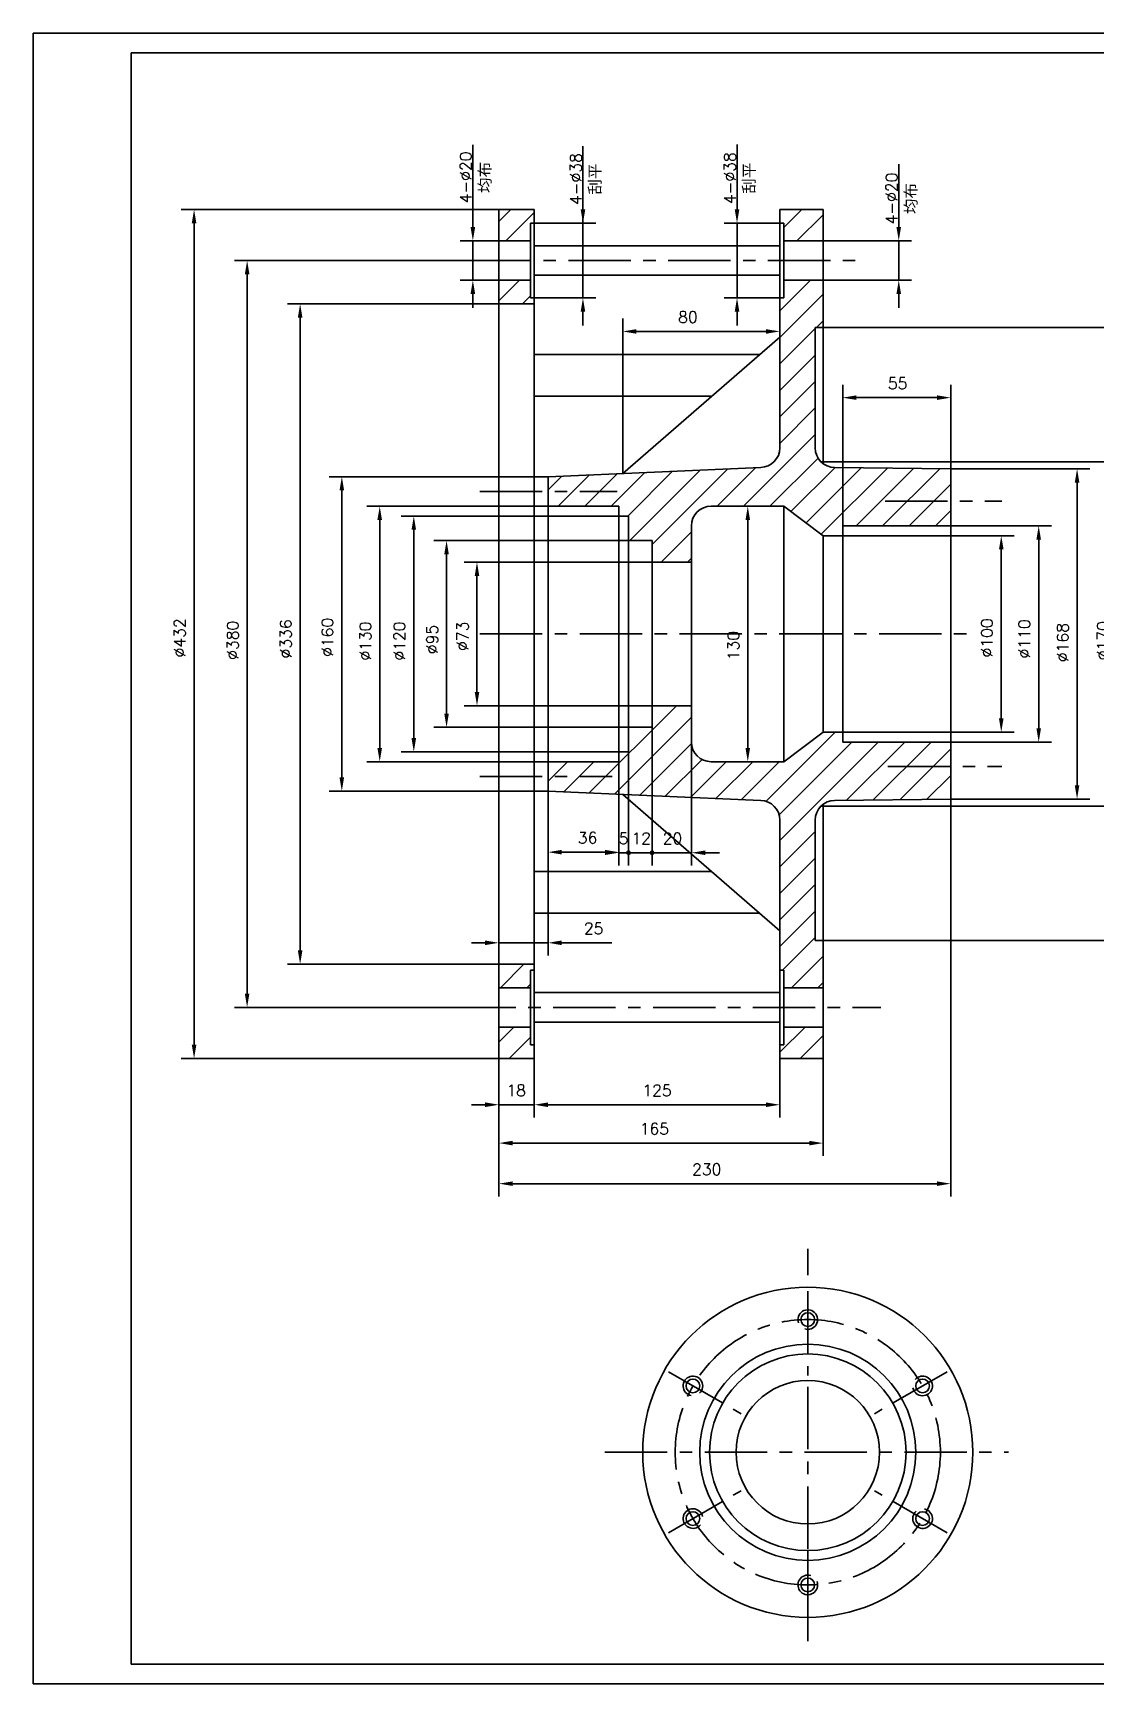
# Model space of a CAD drawing. Extents: x -1044 to 144, y -924 to -84.
# Drawn here: x -1044 to -503, y -924 to -84 of the extents above; entities that cross this region are included whole.
import ezdxf

# ---------------------------------------------------------------- set-up
doc = ezdxf.new("R2010")
doc.units = 0
doc.linetypes.add('CENTER', pattern=[50.8, 31.75, -6.35, 6.35, -6.35])
doc.layers.get('0').update_dxf_attribs({"linetype": 'CONTINUOUS'})
doc.layers.get('DEFPOINTS').update_dxf_attribs({"linetype": 'CONTINUOUS'})
doc.styles.get("Standard").update_dxf_attribs({"font": 'txt.shx', "height": 5.8})
doc.dimstyles.get("Standard").update_dxf_attribs({"dimscale": 5, "dimtxt": 4.5, "dimasz": 5.5, "dimexe": 4.25, "dimexo": 0.625, "dimgap": 2.2, "dimtad": 1, "dimdec": 4, "dimlfac": -1, "dimdsep": 46, "dimlunit": 6, "dimtxsty": 'Standard', "dimcen": 2.5, "dimclrd": 2, "dimclre": 2, "dimclrt": 2, "dimadec": 0, "dimazin": 0, "dimtfac": 1, "dimtdec": 4, "dimtmove": 0, "dimatfit": 3, "dimfxl": 1, "dimtolj": 1, "dimtzin": 0, "dimarcsym": 0})

# ---------------------------------------------------------------- blocks, each defined once
blk = doc.blocks.new('*D8')
at = {"color": 2, "linetype": 'ByBlock', "transparency": 16777216}
for p, q in [((-807.07, -148.56), (-968.74, -148.56)), ((-962.24, -155.56), (-962.24, -573.56)), ((-807.07, -580.56), (-968.74, -580.56))]:
    blk.add_line(p, q, dxfattribs=at)
for points in [[(-963.41, -155.56), (-961.07, -155.56), (-962.24, -148.56)], [(-963.41, -573.56), (-961.07, -573.56), (-962.24, -580.56)]]:
    blk.add_solid(points, dxfattribs=at)
at = {"layer": 'DEFPOINTS', "color": 0, "linetype": 'ByBlock', "transparency": 16777216}
for p in [(-807.07, -148.56), (-962.24, -580.56), (-807.07, -580.56)]:
    blk.add_point(p, dxfattribs=at)
at = {"color": 2, "linetype": 'ByBlock', "transparency": 16777216, "insert": (-969.54, -366.56), "char_height": 5.8, "attachment_point": 5, "rotation": 90}
blk.add_mtext('\\A1;∅432', dxfattribs=at)
blk = doc.blocks.new('*D9')
at = {"color": 2, "linetype": 'ByBlock', "transparency": 16777216}
for p, q in [((-807.07, -174.56), (-941.74, -174.56)), ((-935.24, -181.56), (-935.24, -547.56)), ((-807.07, -554.56), (-941.74, -554.56))]:
    blk.add_line(p, q, dxfattribs=at)
for points in [[(-936.41, -181.56), (-934.07, -181.56), (-935.24, -174.56)], [(-936.41, -547.56), (-934.07, -547.56), (-935.24, -554.56)]]:
    blk.add_solid(points, dxfattribs=at)
at = {"layer": 'DEFPOINTS', "color": 0, "linetype": 'ByBlock', "transparency": 16777216}
for p in [(-807.07, -174.56), (-935.24, -554.56), (-807.07, -554.56)]:
    blk.add_point(p, dxfattribs=at)
at = {"color": 2, "linetype": 'ByBlock', "transparency": 16777216, "insert": (-942.54, -367.78), "char_height": 5.8, "attachment_point": 5, "rotation": 90}
blk.add_mtext('\\A1;∅380', dxfattribs=at)
blk = doc.blocks.new('*D10')
at = {"color": 2, "linetype": 'ByBlock', "transparency": 16777216}
for p, q in [((-807.07, -196.56), (-914.74, -196.56)), ((-908.24, -203.56), (-908.24, -525.56)), ((-807.07, -532.56), (-914.74, -532.56))]:
    blk.add_line(p, q, dxfattribs=at)
for points in [[(-909.41, -203.56), (-907.08, -203.56), (-908.24, -196.56)], [(-909.41, -525.56), (-907.08, -525.56), (-908.24, -532.56)]]:
    blk.add_solid(points, dxfattribs=at)
at = {"layer": 'DEFPOINTS', "color": 0, "linetype": 'ByBlock', "transparency": 16777216}
for p in [(-807.07, -196.56), (-908.24, -532.56), (-807.07, -532.56)]:
    blk.add_point(p, dxfattribs=at)
at = {"color": 2, "linetype": 'ByBlock', "transparency": 16777216, "insert": (-915.54, -367.05), "char_height": 5.8, "attachment_point": 5, "rotation": 90}
blk.add_mtext('\\A1;∅336', dxfattribs=at)
blk = doc.blocks.new('*D11')
at = {"color": 2, "linetype": 'ByBlock', "transparency": 16777216}
for p, q in [((-782.07, -284.56), (-893.53, -284.56)), ((-887.03, -291.56), (-887.03, -437.56)), ((-782.07, -444.56), (-893.53, -444.56))]:
    blk.add_line(p, q, dxfattribs=at)
for points in [[(-888.19, -291.56), (-885.86, -291.56), (-887.03, -284.56)], [(-888.19, -437.56), (-885.86, -437.56), (-887.03, -444.56)]]:
    blk.add_solid(points, dxfattribs=at)
at = {"layer": 'DEFPOINTS', "color": 0, "linetype": 'ByBlock', "transparency": 16777216}
for p in [(-782.07, -284.56), (-887.03, -444.56), (-782.07, -444.56)]:
    blk.add_point(p, dxfattribs=at)
at = {"color": 2, "linetype": 'ByBlock', "transparency": 16777216, "insert": (-894.33, -366.26), "char_height": 5.8, "attachment_point": 5, "rotation": 90}
blk.add_mtext('\\A1;∅160', dxfattribs=at)
blk = doc.blocks.new('*D12')
at = {"color": 2, "linetype": 'ByBlock', "transparency": 16777216}
for p, q in [((-782.07, -299.56), (-874.24, -299.56)), ((-867.74, -306.56), (-867.74, -422.56)), ((-782.07, -429.56), (-874.24, -429.56))]:
    blk.add_line(p, q, dxfattribs=at)
for points in [[(-868.91, -306.56), (-866.58, -306.56), (-867.74, -299.56)], [(-868.91, -422.56), (-866.58, -422.56), (-867.74, -429.56)]]:
    blk.add_solid(points, dxfattribs=at)
at = {"layer": 'DEFPOINTS', "color": 0, "linetype": 'ByBlock', "transparency": 16777216}
for p in [(-782.07, -299.56), (-867.74, -429.56), (-782.07, -429.56)]:
    blk.add_point(p, dxfattribs=at)
at = {"color": 2, "linetype": 'ByBlock', "transparency": 16777216, "insert": (-875.04, -368.19), "char_height": 5.8, "attachment_point": 5, "rotation": 90}
blk.add_mtext('\\A1;∅130', dxfattribs=at)
blk = doc.blocks.new('*D13')
at = {"color": 2, "linetype": 'ByBlock', "transparency": 16777216}
for p, q in [((-746.07, -304.56), (-856.89, -304.56)), ((-850.39, -311.56), (-850.39, -417.56)), ((-746.07, -424.56), (-856.89, -424.56))]:
    blk.add_line(p, q, dxfattribs=at)
for points in [[(-851.55, -311.56), (-849.22, -311.56), (-850.39, -304.56)], [(-851.55, -417.56), (-849.22, -417.56), (-850.39, -424.56)]]:
    blk.add_solid(points, dxfattribs=at)
at = {"layer": 'DEFPOINTS', "color": 0, "linetype": 'ByBlock', "transparency": 16777216}
for p in [(-746.07, -304.56), (-850.39, -424.56), (-746.07, -424.56)]:
    blk.add_point(p, dxfattribs=at)
at = {"color": 2, "linetype": 'ByBlock', "transparency": 16777216, "insert": (-857.69, -368.2), "char_height": 5.8, "attachment_point": 5, "rotation": 90}
blk.add_mtext('\\A1;∅120', dxfattribs=at)
blk = doc.blocks.new('*D14')
at = {"color": 2, "linetype": 'ByBlock', "transparency": 16777216}
for p, q in [((-741.07, -317.06), (-840.22, -317.06)), ((-833.72, -324.06), (-833.72, -405.06)), ((-741.07, -412.06), (-840.22, -412.06))]:
    blk.add_line(p, q, dxfattribs=at)
for points in [[(-834.89, -324.06), (-832.56, -324.06), (-833.72, -317.06)], [(-834.89, -405.06), (-832.56, -405.06), (-833.72, -412.06)]]:
    blk.add_solid(points, dxfattribs=at)
at = {"layer": 'DEFPOINTS', "color": 0, "linetype": 'ByBlock', "transparency": 16777216}
for p in [(-741.07, -317.06), (-833.72, -412.06), (-741.07, -412.06)]:
    blk.add_point(p, dxfattribs=at)
at = {"color": 2, "linetype": 'ByBlock', "transparency": 16777216, "insert": (-841.02, -367.34), "char_height": 5.8, "attachment_point": 5, "rotation": 90}
blk.add_mtext('\\A1;∅95', dxfattribs=at)
blk = doc.blocks.new('*D15')
at = {"color": 2, "linetype": 'ByBlock', "transparency": 16777216}
for p, q in [((-729.07, -328.06), (-824.73, -328.06)), ((-818.23, -335.06), (-818.23, -394.06)), ((-729.07, -401.06), (-824.73, -401.06))]:
    blk.add_line(p, q, dxfattribs=at)
for points in [[(-819.39, -335.06), (-817.06, -335.06), (-818.23, -328.06)], [(-819.39, -394.06), (-817.06, -394.06), (-818.23, -401.06)]]:
    blk.add_solid(points, dxfattribs=at)
at = {"layer": 'DEFPOINTS', "color": 0, "linetype": 'ByBlock', "transparency": 16777216}
for p in [(-729.07, -328.06), (-818.23, -401.06), (-729.07, -401.06)]:
    blk.add_point(p, dxfattribs=at)
at = {"color": 2, "linetype": 'ByBlock', "transparency": 16777216, "insert": (-825.53, -365.76), "char_height": 5.8, "attachment_point": 5, "rotation": 90}
blk.add_mtext('\\A1;∅73', dxfattribs=at)
blk = doc.blocks.new('*D16')
at = {"color": 2, "linetype": 'ByBlock', "transparency": 16777216}
for p, q in [((-577.07, -280.56), (-506.27, -280.56)), ((-512.77, -287.56), (-512.77, -441.56)), ((-577.07, -448.56), (-506.27, -448.56))]:
    blk.add_line(p, q, dxfattribs=at)
for points in [[(-513.94, -287.56), (-511.6, -287.56), (-512.77, -280.56)], [(-513.94, -441.56), (-511.6, -441.56), (-512.77, -448.56)]]:
    blk.add_solid(points, dxfattribs=at)
at = {"layer": 'DEFPOINTS', "color": 0, "linetype": 'ByBlock', "transparency": 16777216}
for p in [(-577.07, -280.56), (-577.07, -448.56), (-512.77, -448.56)]:
    blk.add_point(p, dxfattribs=at)
at = {"color": 2, "linetype": 'ByBlock', "transparency": 16777216, "insert": (-520.07, -368.95), "char_height": 5.8, "attachment_point": 5, "rotation": 90}
blk.add_mtext('\\A1;∅168', dxfattribs=at)
blk = doc.blocks.new('*D17')
at = {"color": 2, "linetype": 'ByBlock', "transparency": 16777216}
for p, q in [((-577.07, -309.56), (-525.8, -309.56)), ((-532.3, -316.56), (-532.3, -412.56)), ((-577.07, -419.56), (-525.8, -419.56))]:
    blk.add_line(p, q, dxfattribs=at)
for points in [[(-533.46, -316.56), (-531.13, -316.56), (-532.3, -309.56)], [(-533.46, -412.56), (-531.13, -412.56), (-532.3, -419.56)]]:
    blk.add_solid(points, dxfattribs=at)
at = {"layer": 'DEFPOINTS', "color": 0, "linetype": 'ByBlock', "transparency": 16777216}
for p in [(-577.07, -309.56), (-577.07, -419.56), (-532.3, -419.56)]:
    blk.add_point(p, dxfattribs=at)
at = {"color": 2, "linetype": 'ByBlock', "transparency": 16777216, "insert": (-539.6, -367.05), "char_height": 5.8, "attachment_point": 5, "rotation": 90}
blk.add_mtext('\\A1;∅110', dxfattribs=at)
blk = doc.blocks.new('*D18')
at = {"color": 2, "linetype": 'ByBlock', "transparency": 16777216}
for p, q in [((-632.07, -314.56), (-544.86, -314.56)), ((-551.36, -321.56), (-551.36, -407.56)), ((-632.07, -414.56), (-544.86, -414.56))]:
    blk.add_line(p, q, dxfattribs=at)
for points in [[(-552.52, -321.56), (-550.19, -321.56), (-551.36, -314.56)], [(-552.52, -407.56), (-550.19, -407.56), (-551.36, -414.56)]]:
    blk.add_solid(points, dxfattribs=at)
at = {"layer": 'DEFPOINTS', "color": 0, "linetype": 'ByBlock', "transparency": 16777216}
for p in [(-632.07, -314.56), (-632.07, -414.56), (-551.36, -414.56)]:
    blk.add_point(p, dxfattribs=at)
at = {"color": 2, "linetype": 'ByBlock', "transparency": 16777216, "insert": (-558.66, -366.57), "char_height": 5.8, "attachment_point": 5, "rotation": 90}
blk.add_mtext('\\A1;∅100', dxfattribs=at)
blk = doc.blocks.new('*D19')
at = {"color": 2, "linetype": 'ByBlock', "transparency": 16777216}
for p, q in [((-642.07, -208.56), (-463.47, -208.56)), ((-469.97, -215.56), (-469.97, -513.56)), ((-642.07, -520.56), (-463.47, -520.56))]:
    blk.add_line(p, q, dxfattribs=at)
for points in [[(-471.14, -215.56), (-468.81, -215.56), (-469.97, -208.56)], [(-471.14, -513.56), (-468.81, -513.56), (-469.97, -520.56)]]:
    blk.add_solid(points, dxfattribs=at)
at = {"layer": 'DEFPOINTS', "color": 0, "linetype": 'ByBlock', "transparency": 16777216}
for p in [(-642.07, -208.56), (-642.07, -520.56), (-469.97, -520.56)]:
    blk.add_point(p, dxfattribs=at)
at = {"color": 2, "linetype": 'ByBlock', "transparency": 16777216, "insert": (-477.27, -365.09), "char_height": 5.8, "attachment_point": 5, "rotation": 90}
blk.add_mtext('\\A1;∅312', dxfattribs=at)
blk = doc.blocks.new('*D20')
at = {"color": 2, "linetype": 'ByBlock', "transparency": 16777216}
for p, q in [((-643.18, -276.91), (-485.91, -276.91)), ((-492.41, -283.91), (-492.41, -445.2)), ((-643.18, -452.2), (-485.91, -452.2))]:
    blk.add_line(p, q, dxfattribs=at)
for points in [[(-493.58, -283.91), (-491.25, -283.91), (-492.41, -276.91)], [(-493.58, -445.2), (-491.25, -445.2), (-492.41, -452.2)]]:
    blk.add_solid(points, dxfattribs=at)
at = {"layer": 'DEFPOINTS', "color": 0, "linetype": 'ByBlock', "transparency": 16777216}
for p in [(-643.18, -276.91), (-643.18, -452.2), (-492.41, -452.2)]:
    blk.add_point(p, dxfattribs=at)
at = {"color": 2, "linetype": 'ByBlock', "transparency": 16777216, "insert": (-499.71, -367.96), "char_height": 5.8, "attachment_point": 5, "rotation": 90}
blk.add_mtext('\\A1;∅170', dxfattribs=at)
blk = doc.blocks.new('*D21')
at = {"color": 2, "linetype": 'ByBlock', "transparency": 16777216}
for p, q in [((-577.07, -448.56), (-577.07, -650.75)), ((-807.07, -580.56), (-807.07, -650.75)), ((-800.07, -644.25), (-584.07, -644.25))]:
    blk.add_line(p, q, dxfattribs=at)
for points in [[(-800.07, -643.09), (-800.07, -645.42), (-807.07, -644.25)], [(-584.07, -643.09), (-584.07, -645.42), (-577.07, -644.25)]]:
    blk.add_solid(points, dxfattribs=at)
at = {"layer": 'DEFPOINTS', "color": 0, "linetype": 'ByBlock', "transparency": 16777216}
for p in [(-577.07, -448.56), (-807.07, -580.56), (-577.07, -644.25)]:
    blk.add_point(p, dxfattribs=at)
at = {"color": 2, "linetype": 'ByBlock', "transparency": 16777216, "insert": (-701.26, -636.95), "char_height": 5.8, "attachment_point": 5}
blk.add_mtext('\\A1;230', dxfattribs=at)
blk = doc.blocks.new('*D22')
at = {"color": 2, "linetype": 'ByBlock', "transparency": 16777216}
for p, q in [((-662.07, -345.81), (-686.89, -345.81)), ((-680.39, -352.81), (-680.39, -468.81)), ((-662.07, -475.81), (-686.89, -475.81))]:
    blk.add_line(p, q, dxfattribs=at)
for points in [[(-681.55, -352.81), (-679.22, -352.81), (-680.39, -345.81)], [(-681.55, -468.81), (-679.22, -468.81), (-680.39, -475.81)]]:
    blk.add_solid(points, dxfattribs=at)
at = {"layer": 'DEFPOINTS', "color": 0, "linetype": 'ByBlock', "transparency": 16777216}
for p in [(-662.07, -345.81), (-680.39, -475.81), (-662.07, -475.81)]:
    blk.add_point(p, dxfattribs=at)
at = {"color": 2, "linetype": 'ByBlock', "transparency": 16777216, "insert": (-687.69, -416.76), "char_height": 5.8, "attachment_point": 5, "rotation": 90}
blk.add_mtext('\\A1;130', dxfattribs=at)
blk = doc.blocks.new('*D23')
at = {"color": 2, "linetype": 'ByBlock', "transparency": 16777216}
for p, q in [((-664.07, -580.56), (-664.07, -610.59)), ((-782.07, -604.09), (-671.07, -604.09))]:
    blk.add_line(p, q, dxfattribs=at)
for points in [[(-782.07, -602.92), (-782.07, -605.26), (-789.07, -604.09)], [(-671.07, -602.92), (-671.07, -605.26), (-664.07, -604.09)]]:
    blk.add_solid(points, dxfattribs=at)
at = {"layer": 'DEFPOINTS', "color": 0, "linetype": 'ByBlock', "transparency": 16777216}
for p in [(-789.07, -580.56), (-664.07, -580.56), (-664.07, -604.09)]:
    blk.add_point(p, dxfattribs=at)
at = {"color": 2, "linetype": 'ByBlock', "transparency": 16777216, "insert": (-726.57, -596.79), "char_height": 5.8, "attachment_point": 5}
blk.add_mtext('\\A1;125', dxfattribs=at)
blk = doc.blocks.new('*D24')
at = {"color": 2, "linetype": 'ByBlock', "transparency": 16777216}
for p, q in [((-807.07, -580.56), (-807.07, -630.11)), ((-642.07, -580.56), (-642.07, -630.11)), ((-800.07, -623.61), (-649.07, -623.61))]:
    blk.add_line(p, q, dxfattribs=at)
for points in [[(-800.07, -622.44), (-800.07, -624.77), (-807.07, -623.61)], [(-649.07, -622.44), (-649.07, -624.77), (-642.07, -623.61)]]:
    blk.add_solid(points, dxfattribs=at)
at = {"layer": 'DEFPOINTS', "color": 0, "linetype": 'ByBlock', "transparency": 16777216}
for p in [(-807.07, -580.56), (-642.07, -580.56), (-642.07, -623.61)]:
    blk.add_point(p, dxfattribs=at)
at = {"color": 2, "linetype": 'ByBlock', "transparency": 16777216, "insert": (-727.92, -616.31), "char_height": 5.8, "attachment_point": 5}
blk.add_mtext('\\A1;165', dxfattribs=at)
blk = doc.blocks.new('*D25')
at = {"color": 2, "linetype": 'ByBlock', "transparency": 16777216}
for p, q in [((-746.07, -429.56), (-746.07, -482.08)), ((-782.07, -444.56), (-782.07, -482.08)), ((-775.07, -475.58), (-753.07, -475.58))]:
    blk.add_line(p, q, dxfattribs=at)
for points in [[(-775.07, -474.42), (-775.07, -476.75), (-782.07, -475.58)], [(-753.07, -474.42), (-753.07, -476.75), (-746.07, -475.58)]]:
    blk.add_solid(points, dxfattribs=at)
at = {"layer": 'DEFPOINTS', "color": 0, "linetype": 'ByBlock', "transparency": 16777216}
for p in [(-746.07, -429.56), (-782.07, -444.56), (-746.07, -475.58)]:
    blk.add_point(p, dxfattribs=at)
at = {"color": 2, "linetype": 'ByBlock', "transparency": 16777216, "insert": (-761.93, -468.28), "char_height": 5.8, "attachment_point": 5}
blk.add_mtext('\\A1;36', dxfattribs=at)
blk = doc.blocks.new('*D26')
at = {"color": 2, "linetype": 'ByBlock', "transparency": 16777216}
for p, q in [((-744.07, -282.91), (-744.07, -204.14)), ((-664.07, -213.7), (-664.07, -204.14)), ((-671.07, -210.64), (-737.07, -210.64))]:
    blk.add_line(p, q, dxfattribs=at)
for points in [[(-737.07, -209.48), (-737.07, -211.81), (-744.07, -210.64)], [(-671.07, -209.48), (-671.07, -211.81), (-664.07, -210.64)]]:
    blk.add_solid(points, dxfattribs=at)
at = {"layer": 'DEFPOINTS', "color": 0, "linetype": 'ByBlock', "transparency": 16777216}
for p in [(-744.07, -210.64), (-664.07, -213.7), (-744.07, -282.91)]:
    blk.add_point(p, dxfattribs=at)
at = {"color": 2, "linetype": 'ByBlock', "transparency": 16777216, "insert": (-710.86, -203.34), "char_height": 5.8, "attachment_point": 5}
blk.add_mtext('\\A1;80', dxfattribs=at)
blk = doc.blocks.new('*D27')
at = {"color": 2, "linetype": 'ByBlock', "transparency": 16777216}
for p, q in [((-632.07, -309.56), (-632.07, -237.83)), ((-577.07, -309.56), (-577.07, -237.83)), ((-584.07, -244.33), (-625.07, -244.33))]:
    blk.add_line(p, q, dxfattribs=at)
for points in [[(-625.07, -243.16), (-625.07, -245.49), (-632.07, -244.33)], [(-584.07, -243.16), (-584.07, -245.49), (-577.07, -244.33)]]:
    blk.add_solid(points, dxfattribs=at)
at = {"layer": 'DEFPOINTS', "color": 0, "linetype": 'ByBlock', "transparency": 16777216}
for p in [(-632.07, -244.33), (-632.07, -309.56), (-577.07, -309.56)]:
    blk.add_point(p, dxfattribs=at)
at = {"color": 2, "linetype": 'ByBlock', "transparency": 16777216, "insert": (-604.11, -237.03), "char_height": 5.8, "attachment_point": 5}
blk.add_mtext('\\A1;55', dxfattribs=at)
blk = doc.blocks.new('*D28')
at = {"color": 2, "linetype": 'ByBlock', "transparency": 16777216}
for p, q in [((-807.07, -444.56), (-807.07, -528.2)), ((-782.07, -444.56), (-782.07, -528.2)), ((-814.07, -521.7), (-821.07, -521.7)), ((-807.07, -521.7), (-782.07, -521.7)), ((-775.07, -521.7), (-749.6, -521.7))]:
    blk.add_line(p, q, dxfattribs=at)
for points in [[(-814.07, -520.53), (-814.07, -522.87), (-807.07, -521.7)], [(-775.07, -520.53), (-775.07, -522.87), (-782.07, -521.7)]]:
    blk.add_solid(points, dxfattribs=at)
at = {"layer": 'DEFPOINTS', "color": 0, "linetype": 'ByBlock', "transparency": 16777216}
for p in [(-807.07, -444.56), (-782.07, -444.56), (-782.07, -521.7)]:
    blk.add_point(p, dxfattribs=at)
at = {"color": 2, "linetype": 'ByBlock', "transparency": 16777216, "insert": (-758.84, -514.4), "char_height": 5.8, "attachment_point": 5}
blk.add_mtext('\\A1;25', dxfattribs=at)

msp = doc.modelspace()

# ---------------------------------------------------------------- hatches: boundary and pattern name
h = msp.add_hatch()
h.set_pattern_fill('ANSI31', color=256, scale=3, style=0)
h.set_pattern_definition([(45, (0, 21.201), (-6.73519, 6.73519), [])])
h.paths.add_polyline_path([(-664.07132, -294.92289, -0.404977944), (-673.75502, -304.91789), (-782.07132, -309.61145), (-782.07132, -324.61145), (-746.07132, -324.61145), (-746.07132, -329.61145), (-741.07132, -329.61145), (-741.07132, -342.11145), (-729.07132, -342.11145), (-729.07132, -353.11145), (-709.07132, -353.11145), (-709.07132, -334.61145, -0.414213562), (-699.07132, -324.61145), (-662.07132, -324.61145), (-642.07132, -339.61145), (-632.07132, -339.61145), (-632.07132, -334.61145), (-577.07132, -334.61145), (-577.07132, -305.61145), (-636.18626, -304.93196, -0.410851115), (-646.07132, -294.93262), (-646.07132, -233.61145), (-642.07132, -233.61145), (-642.07132, -209.61145), (-662.07132, -209.61145), (-662.07132, -218.61145), (-664.07132, -218.61145)])
h.paths.add_polyline_path([(-662.07132, -180.61145), (-662.07132, -189.61145), (-642.07132, -189.61145), (-642.07132, -173.61145), (-664.07132, -173.61145), (-664.07132, -180.61145)])
h.paths.add_polyline_path([(-807.07132, -189.61145), (-791.07132, -189.61145), (-791.07132, -180.61145), (-789.07132, -180.61145), (-789.07132, -173.61145), (-807.07132, -173.61145)])
h.paths.add_polyline_path([(-789.07132, -221.61145), (-789.07132, -218.61145), (-791.07132, -218.61145), (-791.07132, -209.61145), (-807.07132, -209.61145), (-807.07132, -221.61145)])
h.paths.add_polyline_path([(-807.07132, -557.61145), (-807.07132, -569.61145), (-791.07132, -569.61145), (-791.07132, -560.61145), (-789.07132, -560.61145), (-789.07132, -557.61145)])
h.paths.add_polyline_path([(-791.07132, -598.61145), (-791.07132, -589.61145), (-807.07132, -589.61145), (-807.07132, -605.61145), (-789.07132, -605.61145), (-789.07132, -598.61145)])
h.paths.add_polyline_path([(-662.07132, -589.61145), (-662.07132, -598.61145), (-664.07132, -598.61145), (-664.07132, -605.61145), (-642.07132, -605.61145), (-642.07132, -589.61145)])
h.paths.add_polyline_path([(-664.07132, -560.61145), (-662.07132, -560.61145), (-662.07132, -569.61145), (-642.07132, -569.61145), (-642.07132, -545.61145), (-646.07132, -545.61145), (-646.07132, -484.29027, -0.410851115), (-636.18626, -474.29093), (-577.07132, -473.61145), (-577.07132, -444.61145), (-632.07132, -444.61145), (-632.07132, -439.61145), (-642.07132, -439.61145), (-662.07132, -454.61145), (-699.07132, -454.61145, -0.414213562), (-709.07132, -444.61145), (-709.07132, -426.11145), (-729.07132, -426.11145), (-729.07132, -437.11145), (-741.07132, -437.11145), (-741.07132, -449.61145), (-746.07132, -449.61145), (-746.07132, -454.61145), (-782.07132, -454.61145), (-782.07132, -469.61145), (-673.75502, -474.305, -0.404977944), (-664.07132, -484.3)])
h = msp.add_hatch()
h.set_pattern_fill('ANSI31', color=256, scale=0.01, style=0)
h.set_pattern_definition([(45, (0, -25.05588), (-0.0224506403, 0.0224506403), [])])
h.paths.add_polyline_path([(-741.07132, -500.09762, 0.414213562), (-741.90352, -500.92982), (-741.07132, -500.92982)])
h.paths.add_polyline_path([(-741.07132, -500.92982), (-740.23912, -500.92982, 0.414213562), (-741.07132, -500.09762)])
h.paths.add_polyline_path([(-741.07132, -500.92982), (-741.90352, -500.92982, 0.414213562), (-741.07132, -501.76202)])
h.paths.add_polyline_path([(-740.23912, -500.92982), (-741.07132, -500.92982), (-741.07132, -501.76202, 0.414213562)])
h = msp.add_hatch()
h.set_pattern_fill('ANSI31', color=256, scale=0.01, style=0)
h.set_pattern_definition([(45, (12, -25.05588), (-0.0224506403, 0.0224506403), [])])
h.paths.add_polyline_path([(-729.07132, -500.09762, 0.414213562), (-729.90352, -500.92982), (-729.07132, -500.92982)])
h.paths.add_polyline_path([(-729.07132, -500.09762), (-729.07132, -500.92982), (-728.23912, -500.92982, 0.414213562)])
h.paths.add_polyline_path([(-729.07132, -500.92982), (-729.90352, -500.92982, 0.414213562), (-729.07132, -501.76202)])
h.paths.add_polyline_path([(-728.23912, -500.92982), (-729.07132, -500.92982), (-729.07132, -501.76202, 0.414213562)])

# ---------------------------------------------------------------- linework, layer by layer
at = {"color": 2}
for p, q in [((-1044.22965, -83.86203), (143.77035, -83.86203)), ((-1044.22965, -83.86203), (-1044.22965, -923.86203)), ((-1044.22965, -923.86203), (143.77035, -923.86203))]:
    msp.add_line(p, q, dxfattribs=at)
at = {"color": 3}
for p, q in [((-994.22965, -93.86203), (133.77035, -93.86203)), ((-994.22965, -93.86203), (-994.22965, -913.86203)), ((-994.22965, -913.86203), (133.77035, -913.86203))]:
    msp.add_line(p, q, dxfattribs=at)
at = {"color": 2, "linetype": 'ByBlock'}
for p, q in [((-820.31684, -182.61145), (-820.31684, -140.74564)), ((-764.29122, -184.37934), (-764.29122, -141.51267)), ((-685.85535, -175.76502), (-685.85535, -140.65124)), ((-603.53924, -182.61145), (-603.53924, -150.61791)), ((-789.07132, -180.61145), (-757.79122, -180.61145)), ((-764.29122, -218.61145), (-764.29122, -180.61145)), ((-664.07132, -180.61145), (-692.35535, -180.61145)), ((-685.85535, -218.61145), (-685.85535, -180.61145)), ((-807.07132, -189.61145), (-826.81684, -189.61145)), ((-820.31684, -209.61145), (-820.31684, -189.61145)), ((-642.07132, -189.61145), (-597.03924, -189.61145)), ((-603.53924, -209.61145), (-603.53924, -189.61145)), ((-807.07132, -209.61145), (-826.81684, -209.61145)), ((-642.07132, -209.61145), (-597.03924, -209.61145)), ((-820.31684, -216.61145), (-820.31684, -223.61145)), ((-603.53924, -216.61145), (-603.53924, -223.61145)), ((-789.07132, -218.61145), (-757.79122, -218.61145)), ((-764.29122, -225.61145), (-764.29122, -232.61145)), ((-664.07132, -218.61145), (-692.35535, -218.61145)), ((-685.85535, -225.61145), (-685.85535, -232.61145)), ((-729.07132, -426.11145), (-729.07132, -507.42982)), ((-709.07132, -426.11145), (-709.07132, -507.42982)), ((-741.07132, -437.11145), (-741.07132, -507.42982)), ((-729.07132, -438.46251), (-729.07132, -507.42982)), ((-746.07132, -449.61145), (-746.07132, -507.42982)), ((-741.07132, -450.46251), (-741.07132, -507.42982)), ((-746.07132, -500.92982), (-741.07132, -500.92982)), ((-736.07132, -500.92982), (-743.07132, -500.92982)), ((-729.07132, -500.92982), (-741.07132, -500.92982)), ((-734.07132, -500.92982), (-727.07132, -500.92982)), ((-729.07132, -500.92982), (-709.07132, -500.92982)), ((-722.07132, -500.92982), (-715.07132, -500.92982)), ((-702.07132, -500.92982), (-694.78854, -500.92982)), ((-807.07132, -605.61145), (-807.07132, -635.64457)), ((-789.07132, -605.61145), (-789.07132, -635.64457)), ((-814.07132, -629.14457), (-821.07132, -629.14457)), ((-807.07132, -629.14457), (-789.07132, -629.14457)), ((-782.07132, -629.14457), (-758.53799, -629.14457))]:
    msp.add_line(p, q, dxfattribs=at)
at = {"color": 4}
for p, q in [((-807.07132, -173.61145), (-807.07132, -605.61145)), ((-807.07132, -173.61145), (-789.07132, -173.61145)), ((-789.07132, -173.61145), (-789.07132, -605.61145)), ((-664.07132, -173.61145), (-664.07132, -294.92289)), ((-664.07132, -173.61145), (-642.07132, -173.61145)), ((-642.07132, -173.61145), (-642.07132, -302.93262)), ((-791.07132, -180.61145), (-789.07132, -180.61145)), ((-791.07132, -180.61145), (-791.07132, -218.61145)), ((-662.07132, -180.61145), (-664.07132, -180.61145)), ((-662.07132, -180.61145), (-662.07132, -218.61145)), ((-807.07132, -189.61145), (-791.07132, -189.61145)), ((-789.07132, -192.11145), (-664.07132, -192.11145)), ((-662.07132, -189.61145), (-642.07132, -189.61145)), ((-807.07132, -209.61145), (-791.07132, -209.61145)), ((-789.07132, -207.11145), (-664.07132, -207.11145)), ((-662.07132, -209.61145), (-642.07132, -209.61145)), ((-807.07132, -221.61145), (-789.07132, -221.61145)), ((-791.07132, -218.61145), (-789.07132, -218.61145)), ((-662.07132, -218.61145), (-664.07132, -218.61145)), ((-646.07132, -233.61145), (-642.07132, -233.61145)), ((-646.07132, -233.61145), (-646.07132, -294.93262)), ((-664.07132, -238.61145), (-744.07132, -307.96483)), ((-674.42746, -247.48298), (-789.07132, -247.48298)), ((-699.19056, -268.69619), (-789.07132, -268.69619)), ((-782.07132, -309.61145), (-673.75502, -304.91789)), ((-782.07132, -309.61145), (-782.07132, -469.61145)), ((-577.07132, -305.61145), (-636.18626, -304.93196)), ((-577.07132, -305.61145), (-577.07132, -473.61145)), ((-782.07132, -324.61145), (-746.07132, -324.61145)), ((-746.07132, -324.61145), (-746.07132, -454.61145)), ((-699.07132, -324.61145), (-662.07132, -324.61145)), ((-662.07132, -324.61145), (-662.07132, -454.61145)), ((-642.07132, -339.61145), (-662.07132, -324.61145)), ((-746.07132, -329.61145), (-741.07132, -329.61145)), ((-741.07132, -329.61145), (-741.07132, -449.61145)), ((-709.07132, -334.61145), (-709.07132, -444.61145)), ((-632.07132, -334.61145), (-632.07132, -444.61145)), ((-632.07132, -334.61145), (-577.07132, -334.61145)), ((-741.07132, -342.11145), (-729.07132, -342.11145)), ((-729.07132, -342.11145), (-729.07132, -437.11145)), ((-642.07132, -339.61145), (-632.07132, -339.61145)), ((-642.07132, -339.61145), (-642.07132, -439.61145)), ((-729.07132, -353.11145), (-709.07132, -353.11145)), ((-729.07132, -426.11145), (-709.07132, -426.11145)), ((-741.07132, -437.11145), (-729.07132, -437.11145)), ((-642.07132, -439.61145), (-662.07132, -454.61145)), ((-642.07132, -439.61145), (-632.07132, -439.61145)), ((-632.07132, -444.61145), (-577.07132, -444.61145)), ((-746.07132, -449.61145), (-741.07132, -449.61145)), ((-782.07132, -454.61145), (-746.07132, -454.61145)), ((-699.07132, -454.61145), (-662.07132, -454.61145)), ((-782.07132, -469.61145), (-673.75502, -474.305)), ((-664.07132, -540.61145), (-744.07132, -471.25806)), ((-642.07132, -476.29027), (-642.07132, -605.61145)), ((-577.07132, -473.61145), (-636.18626, -474.29093)), ((-664.07132, -484.3), (-664.07132, -605.61145)), ((-646.07132, -484.29027), (-646.07132, -545.61145)), ((-699.19056, -510.5267), (-789.07132, -510.5267)), ((-674.42746, -531.73991), (-789.07132, -531.73991)), ((-646.07132, -545.61145), (-642.07132, -545.61145)), ((-807.07132, -557.61145), (-789.07132, -557.61145)), ((-791.07132, -598.61145), (-791.07132, -560.61145)), ((-791.07132, -560.61145), (-789.07132, -560.61145)), ((-662.07132, -560.61145), (-664.07132, -560.61145)), ((-662.07132, -598.61145), (-662.07132, -560.61145)), ((-807.07132, -569.61145), (-791.07132, -569.61145)), ((-662.07132, -569.61145), (-642.07132, -569.61145)), ((-789.07132, -572.11145), (-664.07132, -572.11145)), ((-789.07132, -587.11145), (-664.07132, -587.11145)), ((-807.07132, -589.61145), (-791.07132, -589.61145)), ((-662.07132, -589.61145), (-642.07132, -589.61145)), ((-791.07132, -598.61145), (-789.07132, -598.61145)), ((-662.07132, -598.61145), (-664.07132, -598.61145)), ((-807.07132, -605.61145), (-789.07132, -605.61145)), ((-664.07132, -605.61145), (-642.07132, -605.61145))]:
    msp.add_line(p, q, dxfattribs=at)
at = {"linetype": 'CENTER'}
for p, q in [((-822.50987, -199.61145), (-620.41889, -199.61145)), ((-816.72598, -317.11145), (-746.94217, -317.11145)), ((-610.52903, -322.11145), (-551.01389, -322.11145)), ((-816.72598, -389.61145), (-568.40834, -389.61145)), ((-609.08582, -457.11145), (-551.01389, -457.11145)), ((-816.72598, -462.11145), (-749.49521, -462.11145)), ((-830.22435, -579.61145), (-612.70441, -579.61145)), ((-649.84214, -702.40432), (-649.84214, -715.84483)), ((-649.84214, -724.06886), (-649.84214, -766.83383)), ((-720.76352, -765.01534), (-683.72797, -786.39782)), ((-649.84214, -772.59065), (-649.84214, -902.15221)), ((-578.92076, -765.01534), (-615.9563, -786.39782)), ((-753.08998, -805.96182), (-547.65499, -805.96182)), ((-720.76352, -846.9083), (-683.72797, -825.52582)), ((-578.92076, -846.9083), (-615.9563, -825.52582)), ((-649.84214, -887.85478), (-649.84214, -845.08981))]:
    msp.add_line(p, q, dxfattribs=at)
for centre in [(-741.07132, -500.92982), (-729.07132, -500.92982)]:
    msp.add_circle(centre, 0.8322)
at = {"color": 4}
for centre, radius in [((-649.84214, -805.96182), 84), ((-649.84214, -738.46182), 3.5), ((-649.84214, -805.96182), 55), ((-649.84214, -805.96182), 50), ((-708.29885, -772.21182), 3.5), ((-649.84214, -805.96182), 36.5), ((-591.38542, -772.21182), 3.5), ((-708.29885, -839.71182), 3.5), ((-591.38542, -839.71182), 3.5), ((-649.84214, -873.46182), 3.5)]:
    msp.add_circle(centre, radius, dxfattribs=at)
at = {"linetype": 'CENTER'}
msp.add_circle((-649.84214, -805.96182), 67.5, dxfattribs=at)
at = {"color": 4}
for centre, start, end in [((-674.07132, -294.92289), 271.81255269, 0), ((-636.07132, -294.93262), 180, 269.34145682), ((-699.07132, -334.61145), 90, 180), ((-699.07132, -444.61145), 180, 270), ((-674.07132, -484.3), 0, 88.18744731), ((-636.07132, -484.29027), 90.65854318, 180)]:
    msp.add_arc(centre, 10, start, end, dxfattribs=at)
for centre, start, end in [((-649.84214, -738.46182), 251.58010235, 199.91880965), ((-708.29885, -772.21182), 311.58010235, 259.91880965), ((-591.38542, -772.21182), 191.58010235, 139.91880965), ((-708.29885, -839.71182), 11.58010235, 319.91880965), ((-591.38542, -839.71182), 131.58010235, 79.91880965), ((-649.84214, -873.46182), 71.58010235, 19.91880965)]:
    msp.add_arc(centre, 5, start, end)
at = {"color": 2, "linetype": 'ByBlock'}
for points in [[(-765.45788, -173.61145), (-763.12455, -173.61145), (-764.29122, -180.61145)], [(-687.02202, -173.61145), (-684.68868, -173.61145), (-685.85535, -180.61145)], [(-821.4835, -182.61145), (-819.15017, -182.61145), (-820.31684, -189.61145)], [(-604.7059, -182.61145), (-602.37257, -182.61145), (-603.53924, -189.61145)], [(-821.4835, -216.61145), (-819.15017, -216.61145), (-820.31684, -209.61145)], [(-604.7059, -216.61145), (-602.37257, -216.61145), (-603.53924, -209.61145)], [(-765.45788, -225.61145), (-763.12455, -225.61145), (-764.29122, -218.61145)], [(-687.02202, -225.61145), (-684.68868, -225.61145), (-685.85535, -218.61145)], [(-753.07132, -499.76315), (-753.07132, -502.09648), (-746.07132, -500.92982)], [(-702.07132, -499.76315), (-702.07132, -502.09648), (-709.07132, -500.92982)], [(-814.07132, -627.9779), (-814.07132, -630.31123), (-807.07132, -629.14457)], [(-782.07132, -627.9779), (-782.07132, -630.31123), (-789.07132, -629.14457)]]:
    msp.add_solid(points, dxfattribs=at)
at = {"layer": 'DEFPOINTS', "color": 0, "linetype": 'ByBlock'}
for p in [(-789.07132, -180.61145), (-664.07132, -180.61145), (-807.07132, -189.61145), (-642.07132, -189.61145), (-820.31684, -209.61145), (-807.07132, -209.61145), (-642.07132, -209.61145), (-603.53924, -209.61145), (-789.07132, -218.61145), (-764.29122, -218.61145), (-685.85535, -218.61145), (-664.07132, -218.61145), (-729.07132, -426.11145), (-709.07132, -426.11145), (-741.07132, -437.11145), (-729.07132, -438.46251), (-746.07132, -449.61145), (-741.07132, -450.46251), (-741.07132, -500.92982), (-729.07132, -500.92982), (-729.07132, -500.92982), (-709.07132, -500.92982), (-807.07132, -605.61145), (-789.07132, -605.61145), (-789.07132, -629.14457)]:
    msp.add_point(p, dxfattribs=at)

# ---------------------------------------------------------------- texts
at = {"color": 2, "linetype": 'ByBlock', "char_height": 5.8, "attachment_point": 5, "rotation": 90}
for s, insert in [('\\A1;4-∅20\\P\\f宋体|b0|i0|c134|p2;均布', (-818.80024, -157.33421)), ('\\A1;4-∅38\\P\\f宋体|b0|i0|c134|p2;刮平', (-762.72629, -158.15386)), ('\\A1;4-∅38\\P\\f宋体|b0|i0|c134|p2;刮平', (-684.29042, -157.72314)), ('4-∅20\\P\\f宋体|b0|i0|c134|p2;均布', (-601.9743, -168.06791))]:
    msp.add_mtext(s, dxfattribs=dict(at, insert=insert))
at = {"color": 2, "linetype": 'ByBlock', "char_height": 5.8, "attachment_point": 5}
for s, insert in [('\\A1;5', (-743.57132, -493.62982)), ('\\A1;12', (-734.64263, -493.62982)), ('\\A1;20', (-718.7074, -493.62982)), ('\\A1;18', (-798.2807, -621.84457))]:
    msp.add_mtext(s, dxfattribs=dict(at, insert=insert))

# ---------------------------------------------------------------- dimensions: what is measured, and where the dimension line sits
for base, p1, p2, text, picture, middle in [((-962.23962, -605.61145), (-807.07132, -173.61145), (-807.07132, -605.61145), '%%c<>', '*D8', (-962.23962, -391.61259)), ((-935.24067, -579.61145), (-807.07132, -199.61145), (-807.07132, -579.61145), '%%c<>', '*D9', (-935.24067, -392.83347)), ((-908.24171, -557.61145), (-807.07132, -221.61145), (-807.07132, -557.61145), '%%c<>', '*D10', (-908.24171, -392.10218)), ((-469.97453, -545.61145), (-642.07132, -233.61145), (-642.07132, -545.61145), '%%c<>', '*D19', (-469.97453, -390.15001)), ((-492.41388, -477.25995), (-643.18291, -301.96294), (-643.18291, -477.25995), '%%c170', '*D20', (-492.41388, -393.01788)), ((-887.02825, -469.61145), (-782.07132, -309.61145), (-782.07132, -469.61145), '%%c<>', '*D11', (-887.02825, -391.31511)), ((-512.7686, -473.61145), (-577.07132, -305.61145), (-577.07132, -473.61145), '%%c<>', '*D16', (-512.7686, -394.00476)), ((-867.74328, -454.61145), (-782.07132, -324.61145), (-782.07132, -454.61145), '%%c<>', '*D12', (-867.74328, -393.24249)), ((-850.38681, -449.61145), (-746.07132, -329.61145), (-746.07132, -449.61145), '%%c<>', '*D13', (-850.38681, -393.25488)), ((-532.29832, -444.61145), (-577.07132, -334.61145), (-577.07132, -444.61145), '%%c<>', '*D17', (-532.29832, -392.10691)), ((-833.7233, -437.11145), (-741.07132, -342.11145), (-741.07132, -437.11145), '%%c<>', '*D14', (-833.7233, -392.39655)), ((-551.35751, -439.61145), (-632.07132, -339.61145), (-632.07132, -439.61145), '%%c<>', '*D18', (-551.35751, -391.62401)), ((-818.22712, -426.11145), (-729.07132, -353.11145), (-729.07132, -426.11145), '%%c<>', '*D15', (-818.22712, -390.81623))]:
    dim = msp.add_linear_dim(base=base, p1=p1, p2=p2, angle=90, text=text, dimstyle='Standard', override={"dimscale": 2, "dimasz": 3.5, "dimexe": 3.25, "dimexo": 0, "dimlunit": 2, "dimtfac": 5, "dimatfit": 1, "dimtzin": 8})
    dim.commit()
    dim.dimension.update_dxf_attribs({"geometry": picture, "text_midpoint": middle, "dimtype": 160, "insert": (0, -25.05588)})
for base, p1, p2, picture, middle in [((-744.07132, -235.69838), (-664.07132, -238.75867), (-744.07132, -307.96483), '*D26', (-710.85775, -235.69838)), ((-632.07132, -269.3835), (-577.07132, -334.61145), (-632.07132, -334.61145), '*D27', (-604.11103, -269.3835)), ((-746.07132, -500.63864), (-782.07132, -469.61145), (-746.07132, -454.61145), '*D25', (-761.93298, -500.63864)), ((-782.07132, -546.75454), (-807.07132, -469.61145), (-782.07132, -469.61145), '*D28', (-758.83799, -546.75454)), ((-577.07132, -669.30959), (-807.07132, -605.61145), (-577.07132, -473.61145), '*D21', (-701.25536, -669.30959)), ((-642.07132, -648.66312), (-807.07132, -605.61145), (-642.07132, -605.61145), '*D24', (-727.91642, -648.66312))]:
    dim = msp.add_linear_dim(base=base, p1=p1, p2=p2, dimstyle='Standard', override={"dimscale": 2, "dimasz": 3.5, "dimexe": 3.25, "dimexo": 0, "dimlunit": 2, "dimtfac": 5, "dimatfit": 1, "dimtzin": 8})
    dim.commit()
    dim.dimension.update_dxf_attribs({"geometry": picture, "text_midpoint": middle, "dimtype": 160, "insert": (0, -25.05588)})
dim = msp.add_linear_dim(base=(-680.38793, -454.61145), p1=(-662.07132, -324.61145), p2=(-662.07132, -454.61145), angle=90, dimstyle='Standard', override={"dimscale": 2, "dimasz": 3.5, "dimexe": 3.25, "dimexo": 0, "dimlunit": 2, "dimtfac": 5, "dimatfit": 1, "dimtzin": 8})
dim.commit()
dim.dimension.update_dxf_attribs({"geometry": '*D22', "text_midpoint": (-680.38793, -395.55889), "dimtype": 160, "insert": (0, 21.20113)})
dim = msp.add_linear_dim(base=(-664.07132, -629.14457), p1=(-789.07132, -605.61145), p2=(-664.07132, -605.61145), dimstyle='Standard', override={"dimscale": 2, "dimasz": 3.5, "dimexe": 3.25, "dimexo": 0, "dimlunit": 2, "dimse1": 1, "dimtfac": 5, "dimtmove": 1, "dimtzin": 8})
dim.commit()
dim.dimension.update_dxf_attribs({"geometry": '*D23', "text_midpoint": (-726.57132, -621.84457), "insert": (0, -25.05588)})

doc.saveas('drawing.dxf')
